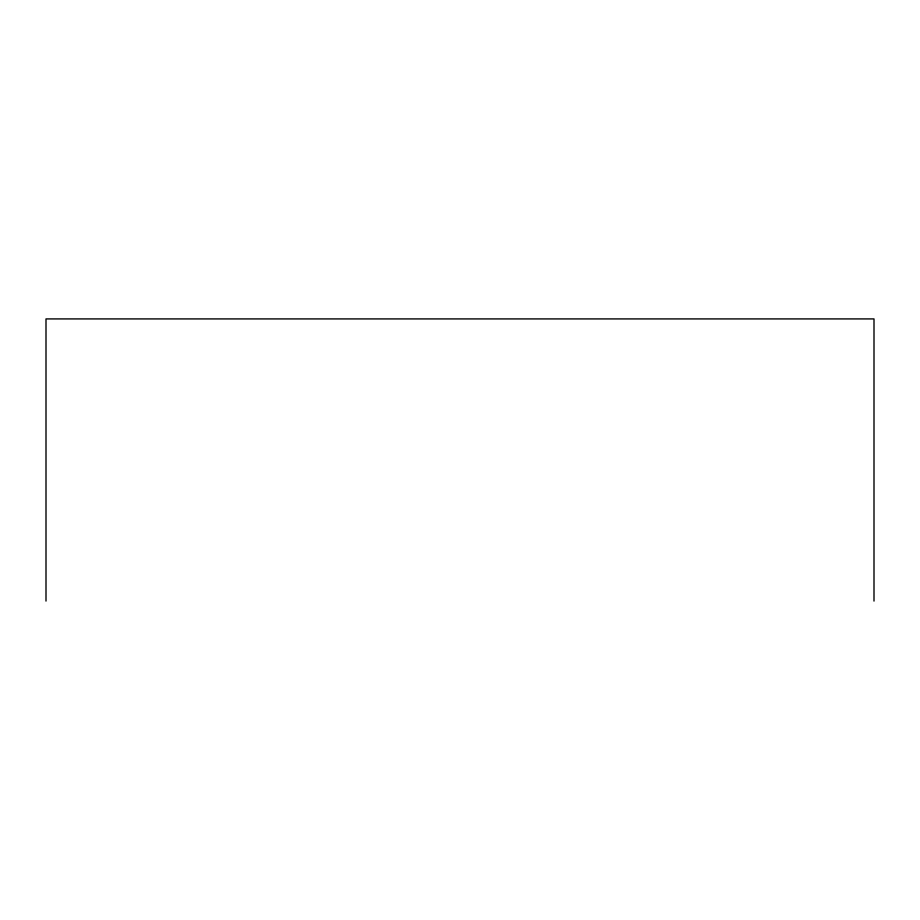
<?xml version="1.0" encoding="UTF-8"?>
<svg xmlns="http://www.w3.org/2000/svg" width="920" height="920" viewBox="0 0 920 920"><rect width="100%" height="100%" fill="white"/><g stroke="black" fill="none" stroke-linecap="round" stroke-linejoin="round"><path stroke-width="1.38" d="M874 601.082L874 318.918L46 318.918L46 601.082"/></g></svg>
